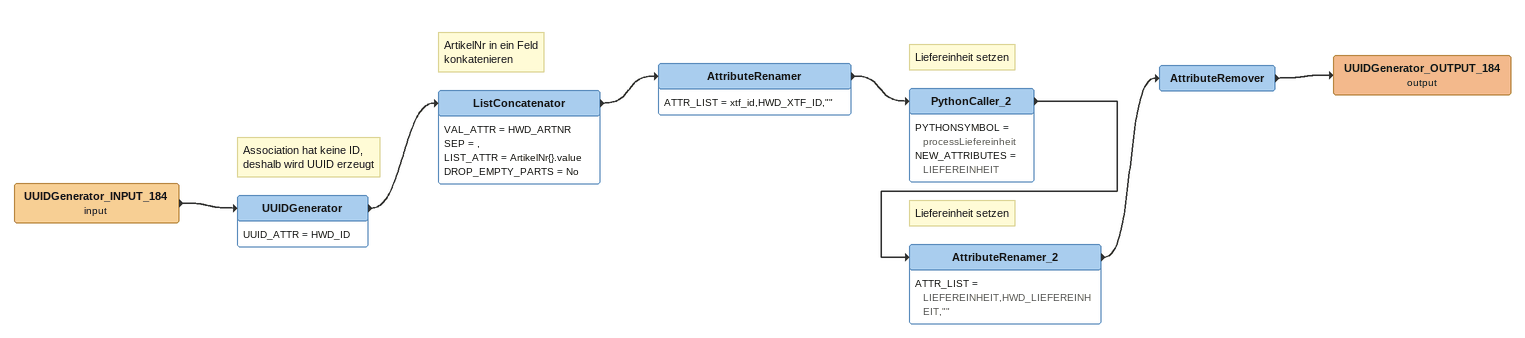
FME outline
UUIDGenerator_INPUT_184 (input)
    -> UUIDGenerator
Note: Association hat keine ID, / deshalb wird UUID erzeugt
UUIDGenerator
    UUID_ATTR = HWD_ID
    -> ListConcatenator
Note: ArtikelNr in ein Feld / konkatenieren
ListConcatenator
    VAL_ATTR = HWD_ARTNR
    SEP = ,
    LIST_ATTR = ArtikelNr{}.value
    DROP_EMPTY_PARTS = No
    -> AttributeRenamer
AttributeRenamer
    ATTR_LIST = xtf_id,HWD_XTF_ID,""
    -> PythonCaller_2
Note: Liefereinheit setzen
PythonCaller_2
    PYTHONSYMBOL = processLiefereinheit
    NEW_ATTRIBUTES = LIEFEREINHEIT
    -> AttributeRenamer_2
Note: Liefereinheit setzen
AttributeRenamer_2
    ATTR_LIST = LIEFEREINHEIT,HWD_LIEFEREINHEIT,""
    -> AttributeRemover
AttributeRemover
    -> UUIDGenerator_OUTPUT_184 (output)
UUIDGenerator_OUTPUT_184 (output)
